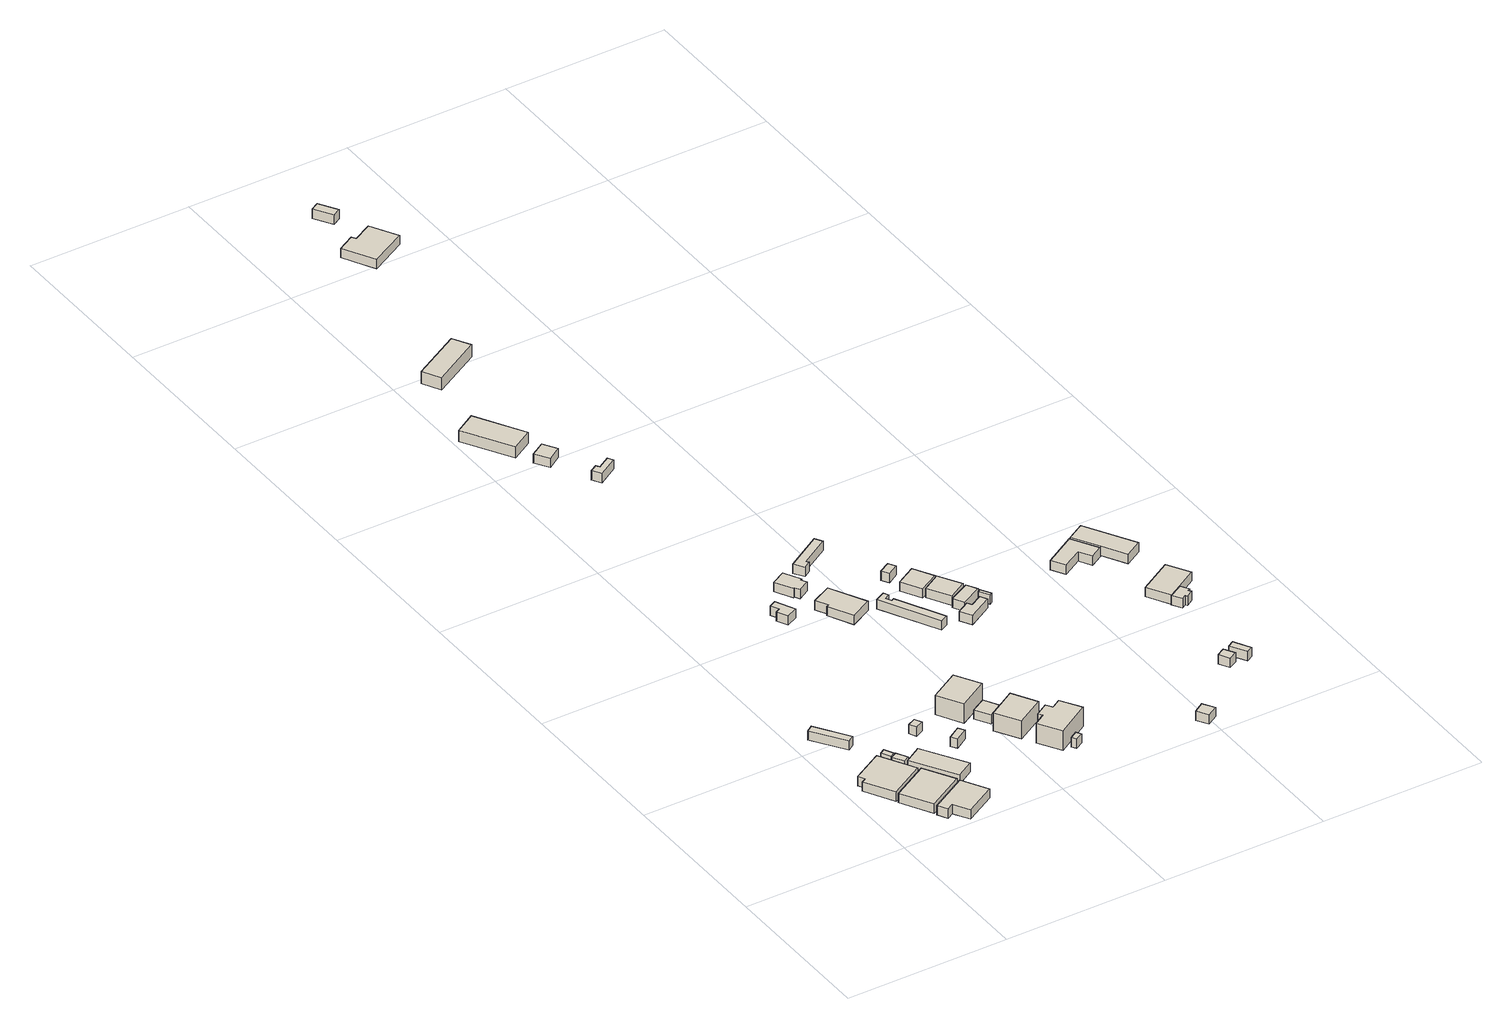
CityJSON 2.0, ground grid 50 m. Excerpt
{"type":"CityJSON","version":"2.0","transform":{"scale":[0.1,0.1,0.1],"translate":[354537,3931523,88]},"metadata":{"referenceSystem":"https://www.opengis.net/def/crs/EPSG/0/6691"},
"CityObjects":{
"building1":{"type":"Building","attributes":{"usage":"431","storeysAboveGround":1,"BuildingIDAttribute.prefecture":"14","BuildingIDAttribute.city":"14153","BuildingDetailAttribute.totalFloorArea":152.6,"BuildingDetailAttribute.buildingFootprintArea":152.6,"BuildingDetailAttribute.buildingStructureType":"610","BuildingDetailAttribute.buildingStructureOrgType":"2","BuildingDetailAttribute.orgUsage":"143","BuildingDetailAttribute.surveyYear":2015},"geometry":[{"type":"Solid","lod":"1","boundaries":[[[[0,1,2,3,4,5]],[[4,6,7,5]],[[3,8,6,4]],[[2,9,8,3]],[[1,10,9,2]],[[0,11,10,1]],[[5,7,11,0]],[[6,8,9,10,11,7]]]]}]},
"building2":{"type":"Building","attributes":{"usage":"431","storeysAboveGround":1,"BuildingIDAttribute.prefecture":"14","BuildingIDAttribute.city":"14153","BuildingDetailAttribute.totalFloorArea":141.44,"BuildingDetailAttribute.buildingFootprintArea":141.44,"BuildingDetailAttribute.buildingStructureType":"610","BuildingDetailAttribute.buildingStructureOrgType":"2","BuildingDetailAttribute.orgUsage":"143","BuildingDetailAttribute.surveyYear":2015},"geometry":[{"type":"Solid","lod":"1","boundaries":[[[[12,13,14,15]],[[14,16,17,15]],[[13,18,16,14]],[[12,19,18,13]],[[15,17,19,12]],[[16,18,19,17]]]]}]},
"building3":{"type":"Building","attributes":{"BuildingIDAttribute.prefecture":"14","BuildingIDAttribute.city":"14153","BuildingDetailAttribute.surveyYear":2015},"geometry":[{"type":"Solid","lod":"1","boundaries":[[[[20,21,22,23]],[[22,24,25,23]],[[21,26,24,22]],[[20,27,26,21]],[[23,25,27,20]],[[24,26,27,25]]]]}]},
"building4":{"type":"Building","attributes":{"usage":"431","storeysAboveGround":1,"BuildingIDAttribute.prefecture":"14","BuildingIDAttribute.city":"14153","BuildingDetailAttribute.totalFloorArea":104.26,"BuildingDetailAttribute.buildingFootprintArea":104.26,"BuildingDetailAttribute.buildingStructureType":"610","BuildingDetailAttribute.buildingStructureOrgType":"2","BuildingDetailAttribute.orgUsage":"143","BuildingDetailAttribute.surveyYear":2015},"geometry":[{"type":"Solid","lod":"1","boundaries":[[[[28,29,30,31,32,33]],[[32,34,35,33]],[[31,36,34,32]],[[30,37,36,31]],[[29,38,37,30]],[[28,39,38,29]],[[33,35,39,28]],[[34,36,37,38,39,35]]]]}]},
"building5":{"type":"Building","attributes":{"BuildingIDAttribute.prefecture":"14","BuildingIDAttribute.city":"14153","BuildingDetailAttribute.surveyYear":2015},"geometry":[{"type":"Solid","lod":"1","boundaries":[[[[40,41,42,43]],[[42,44,45,43]],[[41,46,44,42]],[[40,47,46,41]],[[43,45,47,40]],[[44,46,47,45]]]]}]},
"building6":{"type":"Building","attributes":{"BuildingIDAttribute.prefecture":"14","BuildingIDAttribute.city":"14153","BuildingDetailAttribute.surveyYear":2015},"geometry":[{"type":"Solid","lod":"1","boundaries":[[[[48,49,50,51]],[[50,52,53,51]],[[49,54,52,50]],[[48,55,54,49]],[[51,53,55,48]],[[52,54,55,53]]]]}]},
"building7":{"type":"Building","attributes":{"BuildingIDAttribute.prefecture":"14","BuildingIDAttribute.city":"14153","BuildingDetailAttribute.surveyYear":2015},"geometry":[{"type":"Solid","lod":"1","boundaries":[[[[56,57,58,59]],[[58,60,61,59]],[[57,62,60,58]],[[56,63,62,57]],[[59,61,63,56]],[[60,62,63,61]]]]}]},
"building8":{"type":"Building","attributes":{"BuildingIDAttribute.prefecture":"14","BuildingIDAttribute.city":"14153","BuildingDetailAttribute.surveyYear":2015},"geometry":[{"type":"Solid","lod":"1","boundaries":[[[[64,65,66,67]],[[66,68,69,67]],[[65,70,68,66]],[[64,71,70,65]],[[67,69,71,64]],[[68,70,71,69]]]]}]},
"building9":{"type":"Building","attributes":{"BuildingIDAttribute.prefecture":"14","BuildingIDAttribute.city":"14153","BuildingDetailAttribute.surveyYear":2015},"geometry":[{"type":"Solid","lod":"1","boundaries":[[[[72,73,74,75]],[[74,76,77,75]],[[73,78,76,74]],[[72,79,78,73]],[[75,77,79,72]],[[76,78,79,77]]]]}]},
"building10":{"type":"Building","attributes":{"usage":"411","measuredHeight":7.1,"storeysAboveGround":2,"BuildingIDAttribute.prefecture":"14","BuildingIDAttribute.city":"14153","BuildingDetailAttribute.totalFloorArea":190.48,"BuildingDetailAttribute.buildingFootprintArea":95.24,"BuildingDetailAttribute.buildingStructureType":"601","BuildingDetailAttribute.buildingStructureOrgType":"1","BuildingDetailAttribute.orgUsage":"10","BuildingDetailAttribute.surveyYear":2015},"geometry":[{"type":"Solid","lod":"1","boundaries":[[[[80,81,82,83]],[[82,84,85,83]],[[81,86,84,82]],[[80,87,86,81]],[[83,85,87,80]],[[84,86,87,85]]]]}]},
"building11":{"type":"Building","attributes":{"BuildingIDAttribute.prefecture":"14","BuildingIDAttribute.city":"14153","BuildingDetailAttribute.surveyYear":2015},"geometry":[{"type":"Solid","lod":"1","boundaries":[[[[88,89,90,91,92,93]],[[92,94,95,93]],[[91,96,94,92]],[[90,97,96,91]],[[89,98,97,90]],[[88,99,98,89]],[[93,95,99,88]],[[94,96,97,98,99,95]]]]}]},
"building12":{"type":"Building","attributes":{"BuildingIDAttribute.prefecture":"14","BuildingIDAttribute.city":"14153","BuildingDetailAttribute.surveyYear":2015},"geometry":[{"type":"Solid","lod":"1","boundaries":[[[[100,101,102,103]],[[102,104,105,103]],[[101,106,104,102]],[[100,107,106,101]],[[103,105,107,100]],[[104,106,107,105]]]]}]},
"building13":{"type":"Building","attributes":{"usage":"411","measuredHeight":6.7,"storeysAboveGround":2,"BuildingIDAttribute.prefecture":"14","BuildingIDAttribute.city":"14153","BuildingDetailAttribute.totalFloorArea":144.69,"BuildingDetailAttribute.buildingFootprintArea":72.34,"BuildingDetailAttribute.buildingStructureType":"601","BuildingDetailAttribute.buildingStructureOrgType":"1","BuildingDetailAttribute.orgUsage":"10","BuildingDetailAttribute.surveyYear":2015},"geometry":[{"type":"Solid","lod":"1","boundaries":[[[[108,109,110,111]],[[110,112,113,111]],[[109,114,112,110]],[[108,115,114,109]],[[111,113,115,108]],[[112,114,115,113]]]]}]},
"building14":{"type":"Building","attributes":{"BuildingIDAttribute.prefecture":"14","BuildingIDAttribute.city":"14153","BuildingDetailAttribute.surveyYear":2015},"geometry":[{"type":"Solid","lod":"1","boundaries":[[[[116,117,118,119]],[[118,120,121,119]],[[117,122,120,118]],[[116,123,122,117]],[[119,121,123,116]],[[120,122,123,121]]]]}]},
"building15":{"type":"Building","attributes":{"usage":"411","measuredHeight":7.3,"storeysAboveGround":1,"BuildingIDAttribute.prefecture":"14","BuildingIDAttribute.city":"14153","BuildingDetailAttribute.totalFloorArea":102.74,"BuildingDetailAttribute.buildingFootprintArea":102.74,"BuildingDetailAttribute.buildingStructureType":"601","BuildingDetailAttribute.buildingStructureOrgType":"1","BuildingDetailAttribute.orgUsage":"10","BuildingDetailAttribute.surveyYear":2015},"geometry":[{"type":"Solid","lod":"1","boundaries":[[[[124,125,126,127,128,129,130,131]],[[130,132,133,131]],[[129,134,132,130]],[[128,135,134,129]],[[127,136,135,128]],[[126,137,136,127]],[[125,138,137,126]],[[124,139,138,125]],[[131,133,139,124]],[[132,134,135,136,137,138,139,133]]]]}]},
"building16":{"type":"Building","attributes":{"usage":"431","storeysAboveGround":1,"BuildingIDAttribute.prefecture":"14","BuildingIDAttribute.city":"14153","BuildingDetailAttribute.totalFloorArea":36.95,"BuildingDetailAttribute.buildingFootprintArea":36.95,"BuildingDetailAttribute.buildingStructureType":"610","BuildingDetailAttribute.buildingStructureOrgType":"2","BuildingDetailAttribute.orgUsage":"143","BuildingDetailAttribute.surveyYear":2015},"geometry":[{"type":"Solid","lod":"1","boundaries":[[[[140,141,142,143,144,145,146,147]],[[146,148,149,147]],[[145,150,148,146]],[[144,151,150,145]],[[143,152,151,144]],[[142,153,152,143]],[[141,154,153,142]],[[140,155,154,141]],[[147,149,155,140]],[[148,150,151,152,153,154,155,149]]]]}]},
"building17":{"type":"Building","attributes":{"usage":"431","measuredHeight":4.5,"storeysAboveGround":1,"BuildingIDAttribute.prefecture":"14","BuildingIDAttribute.city":"14153","BuildingDetailAttribute.totalFloorArea":126.58,"BuildingDetailAttribute.buildingFootprintArea":126.58,"BuildingDetailAttribute.buildingStructureType":"610","BuildingDetailAttribute.buildingStructureOrgType":"2","BuildingDetailAttribute.orgUsage":"143","BuildingDetailAttribute.surveyYear":2015},"geometry":[{"type":"Solid","lod":"1","boundaries":[[[[156,157,158,159]],[[158,160,161,159]],[[157,162,160,158]],[[156,163,162,157]],[[159,161,163,156]],[[160,162,163,161]]]]}]},
"building18":{"type":"Building","attributes":{"BuildingIDAttribute.prefecture":"14","BuildingIDAttribute.city":"14153","BuildingDetailAttribute.surveyYear":2015},"geometry":[{"type":"Solid","lod":"1","boundaries":[[[[164,165,166,167,168,169]],[[168,170,171,169]],[[167,172,170,168]],[[166,173,172,167]],[[165,174,173,166]],[[164,175,174,165]],[[169,171,175,164]],[[170,172,173,174,175,171]]]]}]},
"building19":{"type":"Building","attributes":{"BuildingIDAttribute.prefecture":"14","BuildingIDAttribute.city":"14153","BuildingDetailAttribute.surveyYear":2015},"geometry":[{"type":"Solid","lod":"1","boundaries":[[[[176,177,178,179]],[[178,180,181,179]],[[177,182,180,178]],[[176,183,182,177]],[[179,181,183,176]],[[180,182,183,181]]]]}]},
"building20":{"type":"Building","attributes":{"BuildingIDAttribute.prefecture":"14","BuildingIDAttribute.city":"14153","BuildingDetailAttribute.surveyYear":2015},"geometry":[{"type":"Solid","lod":"1","boundaries":[[[[184,185,186,187,188,189]],[[188,190,191,189]],[[187,192,190,188]],[[186,193,192,187]],[[185,194,193,186]],[[184,195,194,185]],[[189,191,195,184]],[[190,192,193,194,195,191]]]]}]},
"building21":{"type":"Building","attributes":{"BuildingIDAttribute.prefecture":"14","BuildingIDAttribute.city":"14153","BuildingDetailAttribute.surveyYear":2015},"geometry":[{"type":"Solid","lod":"1","boundaries":[[[[196,197,198,199,200,201,202,203]],[[202,204,205,203]],[[201,206,204,202]],[[200,207,206,201]],[[199,208,207,200]],[[198,209,208,199]],[[197,210,209,198]],[[196,211,210,197]],[[203,205,211,196]],[[204,206,207,208,209,210,211,205]]]]}]},
"building22":{"type":"Building","attributes":{"BuildingIDAttribute.prefecture":"14","BuildingIDAttribute.city":"14153","BuildingDetailAttribute.surveyYear":2015},"geometry":[{"type":"Solid","lod":"1","boundaries":[[[[212,213,214,215,216,217]],[[216,218,219,217]],[[215,220,218,216]],[[214,221,220,215]],[[213,222,221,214]],[[212,223,222,213]],[[217,219,223,212]],[[218,220,221,222,223,219]]]]}]},
"building23":{"type":"Building","attributes":{"measuredHeight":4.5,"BuildingIDAttribute.prefecture":"14","BuildingIDAttribute.city":"14153","BuildingDetailAttribute.surveyYear":2015},"geometry":[{"type":"Solid","lod":"1","boundaries":[[[[224,225,226,227]],[[226,228,229,227]],[[225,230,228,226]],[[224,231,230,225]],[[227,229,231,224]],[[228,230,231,229]]]]}]},
"building24":{"type":"Building","attributes":{"BuildingIDAttribute.prefecture":"14","BuildingIDAttribute.city":"14153","BuildingDetailAttribute.surveyYear":2015},"geometry":[{"type":"Solid","lod":"1","boundaries":[[[[232,233,234,235]],[[234,236,237,235]],[[233,238,236,234]],[[232,239,238,233]],[[235,237,239,232]],[[236,238,239,237]]]]}]},
"building25":{"type":"Building","attributes":{"usage":"431","storeysAboveGround":1,"BuildingIDAttribute.prefecture":"14","BuildingIDAttribute.city":"14153","BuildingDetailAttribute.totalFloorArea":48.64,"BuildingDetailAttribute.buildingFootprintArea":48.64,"BuildingDetailAttribute.buildingStructureType":"610","BuildingDetailAttribute.buildingStructureOrgType":"2","BuildingDetailAttribute.orgUsage":"143","BuildingDetailAttribute.surveyYear":2015},"geometry":[{"type":"Solid","lod":"1","boundaries":[[[[240,241,242,243]],[[242,244,245,243]],[[241,246,244,242]],[[240,247,246,241]],[[243,245,247,240]],[[244,246,247,245]]]]}]},
"building26":{"type":"Building","attributes":{"BuildingIDAttribute.prefecture":"14","BuildingIDAttribute.city":"14153","BuildingDetailAttribute.surveyYear":2015},"geometry":[{"type":"Solid","lod":"1","boundaries":[[[[248,249,250,251,252,253]],[[252,254,255,253]],[[251,256,254,252]],[[250,257,256,251]],[[249,258,257,250]],[[248,259,258,249]],[[253,255,259,248]],[[254,256,257,258,259,255]]]]}]},
"building27":{"type":"Building","attributes":{"usage":"431","storeysAboveGround":2,"BuildingIDAttribute.prefecture":"14","BuildingIDAttribute.city":"14153","BuildingDetailAttribute.totalFloorArea":103.7,"BuildingDetailAttribute.buildingFootprintArea":51.85,"BuildingDetailAttribute.buildingStructureType":"610","BuildingDetailAttribute.buildingStructureOrgType":"2","BuildingDetailAttribute.orgUsage":"143","BuildingDetailAttribute.surveyYear":2015},"geometry":[{"type":"Solid","lod":"1","boundaries":[[[[260,261,262,263]],[[262,264,265,263]],[[261,266,264,262]],[[260,267,266,261]],[[263,265,267,260]],[[264,266,267,265]]]]}]},
"building28":{"type":"Building","attributes":{"BuildingIDAttribute.prefecture":"14","BuildingIDAttribute.city":"14153","BuildingDetailAttribute.surveyYear":2015},"geometry":[{"type":"Solid","lod":"1","boundaries":[[[[268,269,270,271]],[[270,272,273,271]],[[269,274,272,270]],[[268,275,274,269]],[[271,273,275,268]],[[272,274,275,273]]]]}]},
"building29":{"type":"Building","attributes":{"BuildingIDAttribute.prefecture":"14","BuildingIDAttribute.city":"14153","BuildingDetailAttribute.surveyYear":2015},"geometry":[{"type":"Solid","lod":"1","boundaries":[[[[276,277,278,279]],[[278,280,281,279]],[[277,282,280,278]],[[276,283,282,277]],[[279,281,283,276]],[[280,282,283,281]]]]}]},
"building30":{"type":"Building","attributes":{"BuildingIDAttribute.prefecture":"14","BuildingIDAttribute.city":"14153","BuildingDetailAttribute.surveyYear":2015},"geometry":[{"type":"Solid","lod":"1","boundaries":[[[[284,285,286,287]],[[286,288,289,287]],[[285,290,288,286]],[[284,291,290,285]],[[287,289,291,284]],[[288,290,291,289]]]]}]},
"building31":{"type":"Building","attributes":{"usage":"411","storeysAboveGround":2,"BuildingIDAttribute.prefecture":"14","BuildingIDAttribute.city":"14153","BuildingDetailAttribute.totalFloorArea":215.06,"BuildingDetailAttribute.buildingFootprintArea":107.53,"BuildingDetailAttribute.buildingStructureType":"601","BuildingDetailAttribute.buildingStructureOrgType":"1","BuildingDetailAttribute.orgUsage":"10","BuildingDetailAttribute.surveyYear":2015},"geometry":[{"type":"Solid","lod":"1","boundaries":[[[[292,293,294,295,296,297]],[[296,298,299,297]],[[295,300,298,296]],[[294,301,300,295]],[[293,302,301,294]],[[292,303,302,293]],[[297,299,303,292]],[[298,300,301,302,303,299]]]]}]},
"building32":{"type":"Building","attributes":{"BuildingIDAttribute.prefecture":"14","BuildingIDAttribute.city":"14153","BuildingDetailAttribute.surveyYear":2015},"geometry":[{"type":"Solid","lod":"1","boundaries":[[[[304,305,306,307]],[[306,308,309,307]],[[305,310,308,306]],[[304,311,310,305]],[[307,309,311,304]],[[308,310,311,309]]]]}]},
"building33":{"type":"Building","attributes":{"BuildingIDAttribute.prefecture":"14","BuildingIDAttribute.city":"14153","BuildingDetailAttribute.surveyYear":2015},"geometry":[{"type":"Solid","lod":"1","boundaries":[[[[312,313,314,315]],[[314,316,317,315]],[[313,318,316,314]],[[312,319,318,313]],[[315,317,319,312]],[[316,318,319,317]]]]}]},
"building34":{"type":"Building","attributes":{"BuildingIDAttribute.prefecture":"14","BuildingIDAttribute.city":"14153","BuildingDetailAttribute.surveyYear":2015},"geometry":[{"type":"Solid","lod":"1","boundaries":[[[[320,321,322,323]],[[322,324,325,323]],[[321,326,324,322]],[[320,327,326,321]],[[323,325,327,320]],[[324,326,327,325]]]]}]},
"building35":{"type":"Building","attributes":{"BuildingIDAttribute.prefecture":"14","BuildingIDAttribute.city":"14153","BuildingDetailAttribute.surveyYear":2015},"geometry":[{"type":"Solid","lod":"1","boundaries":[[[[328,329,330,331,332,333,334]],[[333,335,336,334]],[[332,337,335,333]],[[331,338,337,332]],[[330,339,338,331]],[[329,340,339,330]],[[328,341,340,329]],[[334,336,341,328]],[[335,337,338,339,340,341,336]]]]}]},
"building36":{"type":"Building","attributes":{"usage":"401","storeysAboveGround":1,"BuildingIDAttribute.prefecture":"14","BuildingIDAttribute.city":"14153","BuildingDetailAttribute.totalFloorArea":17.79,"BuildingDetailAttribute.buildingFootprintArea":17.79,"BuildingDetailAttribute.buildingStructureType":"610","BuildingDetailAttribute.buildingStructureOrgType":"2","BuildingDetailAttribute.orgUsage":"61","BuildingDetailAttribute.surveyYear":2015},"geometry":[{"type":"Solid","lod":"1","boundaries":[[[[342,343,344,345,346,347,348,349,350]],[[349,351,352,350]],[[348,353,351,349]],[[347,354,353,348]],[[346,355,354,347]],[[345,356,355,346]],[[344,357,356,345]],[[343,358,357,344]],[[342,359,358,343]],[[350,352,359,342]],[[351,353,354,355,356,357,358,359,352]]]]}]},
"building37":{"type":"Building","attributes":{"usage":"401","storeysAboveGround":1,"BuildingIDAttribute.prefecture":"14","BuildingIDAttribute.city":"14153","BuildingDetailAttribute.totalFloorArea":93.3,"BuildingDetailAttribute.buildingFootprintArea":93.3,"BuildingDetailAttribute.buildingStructureType":"610","BuildingDetailAttribute.buildingStructureOrgType":"2","BuildingDetailAttribute.orgUsage":"61","BuildingDetailAttribute.surveyYear":2015},"geometry":[{"type":"Solid","lod":"1","boundaries":[[[[360,361,362,343,342]],[[343,358,359,342]],[[362,363,358,343]],[[361,364,363,362]],[[360,365,364,361]],[[342,359,365,360]],[[358,363,364,365,359]]]]}]},
"building38":{"type":"Building","attributes":{"usage":"431","storeysAboveGround":1,"BuildingIDAttribute.prefecture":"14","BuildingIDAttribute.city":"14153","BuildingDetailAttribute.totalFloorArea":107.38,"BuildingDetailAttribute.buildingFootprintArea":107.38,"BuildingDetailAttribute.buildingStructureType":"610","BuildingDetailAttribute.buildingStructureOrgType":"2","BuildingDetailAttribute.orgUsage":"143","BuildingDetailAttribute.surveyYear":2015},"geometry":[{"type":"Solid","lod":"1","boundaries":[[[[366,367,368,369,370]],[[369,371,372,370]],[[368,373,371,369]],[[367,374,373,368]],[[366,375,374,367]],[[370,372,375,366]],[[371,373,374,375,372]]]]}]}
},
"vertices":[
[88,175,22],[38,263,22],[52,271,22],[41,291,22],[136,345,22],[197,238,22],[136,345,52],[197,238,52],[41,291,52],[52,271,52],[38,263,52],[88,175,52],
[90,167,22],[204,232,22],[258,139,22],[143,74,22],[258,139,52],[143,74,52],[204,232,52],[90,167,52],
[112,441,21],[45,540,21],[64,553,21],[131,454,21],[64,553,51],[131,454,51],[45,540,51],[112,441,51],
[306,56,20],[211,2,20],[184,49,20],[163,37,20],[147,67,20],[262,133,20],[147,67,50],[262,133,50],[163,37,50],[184,49,50],[211,2,50],[306,56,50],
[167,322,21],[151,349,21],[167,358,21],[182,330,21],[167,358,51],[182,330,51],[151,349,51],[167,322,51],
[165,316,22],[184,327,22],[203,294,22],[185,283,22],[203,294,52],[185,283,52],[184,327,52],[165,316,52],
[325,181,23],[271,149,23],[192,280,23],[245,312,23],[192,280,53],[245,312,53],[271,149,53],[325,181,53],
[297,399,20],[286,421,20],[311,433,20],[322,411,20],[311,433,50],[322,411,50],[286,421,50],[297,399,50],
[343,306,25],[382,331,25],[394,313,25],[355,288,25],[394,313,55],[355,288,55],[382,331,55],[343,306,55],
[395,461,16],[486,514,16],[530,439,16],[438,386,16],[530,439,79],[438,386,79],[486,514,79],[395,461,79],
[286,1010,22],[270,1043,22],[283,1049,22],[270,1074,22],[292,1085,22],[320,1027,22],[292,1085,52],[320,1027,52],[270,1074,52],[283,1049,52],[270,1043,52],[286,1010,52],
[535,361,23],[491,336,23],[465,380,23],[510,406,23],[465,380,53],[510,406,53],[491,336,53],[535,361,53],
[569,364,19],[612,290,19],[526,239,19],[482,312,19],[526,239,77],[482,312,77],[612,290,77],[569,364,77],
[637,147,23],[646,132,23],[622,119,23],[613,133,23],[622,119,53],[613,133,53],[646,132,53],[637,147,53],
[595,143,12],[553,212,12],[589,234,12],[581,247,12],[620,271,12],[632,251,12],[661,269,12],[699,207,12],[661,269,75],[699,207,75],[632,251,75],[620,271,75],[581,247,75],[589,234,75],[553,212,75],[595,143,75],
[400,1125,27],[409,1108,27],[374,1089,27],[366,1104,27],[362,1102,27],[333,1155,27],[377,1179,27],[405,1128,27],[377,1179,57],[405,1128,57],[333,1155,57],[362,1102,57],[366,1104,57],[374,1089,57],[409,1108,57],[400,1125,57],
[10,2194,20],[74,2232,20],[160,2086,20],[96,2048,20],[160,2086,57],[96,2048,57],[74,2232,57],[10,2194,57],
[433,916,23],[395,990,23],[402,993,23],[382,1030,23],[443,1061,23],[500,951,23],[443,1061,53],[500,951,53],[382,1030,53],[402,993,53],[395,990,53],[433,916,53],
[192,1989,20],[150,1962,20],[123,2004,20],[166,2031,20],[123,2004,50],[166,2031,50],[150,1962,50],[192,1989,50],
[211,1857,19],[233,1870,19],[240,1860,19],[278,1883,19],[288,1867,19],[227,1830,19],[288,1867,49],[227,1830,49],[278,1883,49],[240,1860,49],[233,1870,49],[211,1857,49],
[618,774,19],[526,950,19],[557,966,19],[565,951,19],[549,942,19],[558,925,19],[566,929,19],[641,786,19],[566,929,49],[641,786,49],[558,925,49],[549,942,49],[565,951,49],[557,966,49],[526,950,49],[618,774,49],
[553,1253,18],[465,1200,18],[470,1192,18],[447,1178,18],[428,1208,18],[539,1276,18],[428,1208,48],[539,1276,48],[447,1178,48],[470,1192,48],[465,1200,48],[553,1253,48],
[69,2469,22],[218,2553,22],[248,2500,22],[99,2415,22],[248,2500,62],[99,2415,62],[218,2553,62],[69,2469,62],
[608,1056,17],[642,1076,17],[655,1054,17],[621,1034,17],[655,1054,47],[621,1034,47],[642,1076,47],[608,1056,47],
[624,989,16],[684,1023,16],[718,962,16],[658,928,16],[718,962,46],[658,928,46],[684,1023,46],[624,989,46],
[703,755,15],[683,790,15],[722,812,15],[730,798,15],[767,819,15],[778,798,15],[767,819,45],[778,798,45],[730,798,45],[722,812,45],[683,790,45],[703,755,45],
[705,858,16],[665,926,16],[721,959,16],[761,891,16],[721,959,46],[761,891,46],[665,926,46],[705,858,46],
[700,849,16],[764,882,16],[782,849,16],[717,816,16],[782,849,46],[717,816,46],[764,882,46],[700,849,46],
[988,39,9],[967,73,9],[999,93,9],[1021,59,9],[999,93,39],[1021,59,39],[967,73,39],[988,39,39],
[793,809,15],[776,840,15],[784,845,15],[802,814,15],[784,845,45],[802,814,45],[776,840,45],[793,809,45],
[252,2970,27],[199,3065,27],[251,3094,27],[259,3081,27],[317,3113,27],[363,3031,27],[317,3113,57],[363,3031,57],[259,3081,57],[251,3094,57],[199,3065,57],[252,2970,57],
[259,3274,26],[293,3219,26],[268,3204,26],[234,3259,26],[268,3204,56],[234,3259,56],[293,3219,56],[259,3274,56],
[1200,239,11],[1174,224,11],[1156,256,11],[1181,271,11],[1156,256,41],[1181,271,41],[1174,224,41],[1200,239,41],
[1248,235,12],[1229,224,12],[1200,273,12],[1220,284,12],[1200,273,42],[1220,284,42],[1229,224,42],[1248,235,42],
[1119,813,14],[1098,850,14],[1038,816,14],[1014,857,14],[1111,914,14],[1112,912,14],[1157,835,14],[1112,912,44],[1157,835,44],[1111,914,44],[1014,857,44],[1038,816,44],[1098,850,44],[1119,813,44],
[1200,551,12],[1241,575,12],[1256,550,12],[1249,546,12],[1254,538,12],[1232,524,12],[1228,530,12],[1215,522,12],[1198,550,12],[1215,522,42],[1198,550,42],[1228,530,42],[1232,524,42],[1254,538,42],[1249,546,42],[1256,550,42],[1241,575,42],[1200,551,42],
[1160,619,12],[1262,679,12],[1302,612,12],[1302,612,42],[1262,679,42],[1160,619,42],
[1252,793,19],[1199,762,19],[1157,835,19],[1112,912,19],[1165,943,19],[1112,912,49],[1165,943,49],[1157,835,49],[1199,762,49],[1252,793,49]
]}
